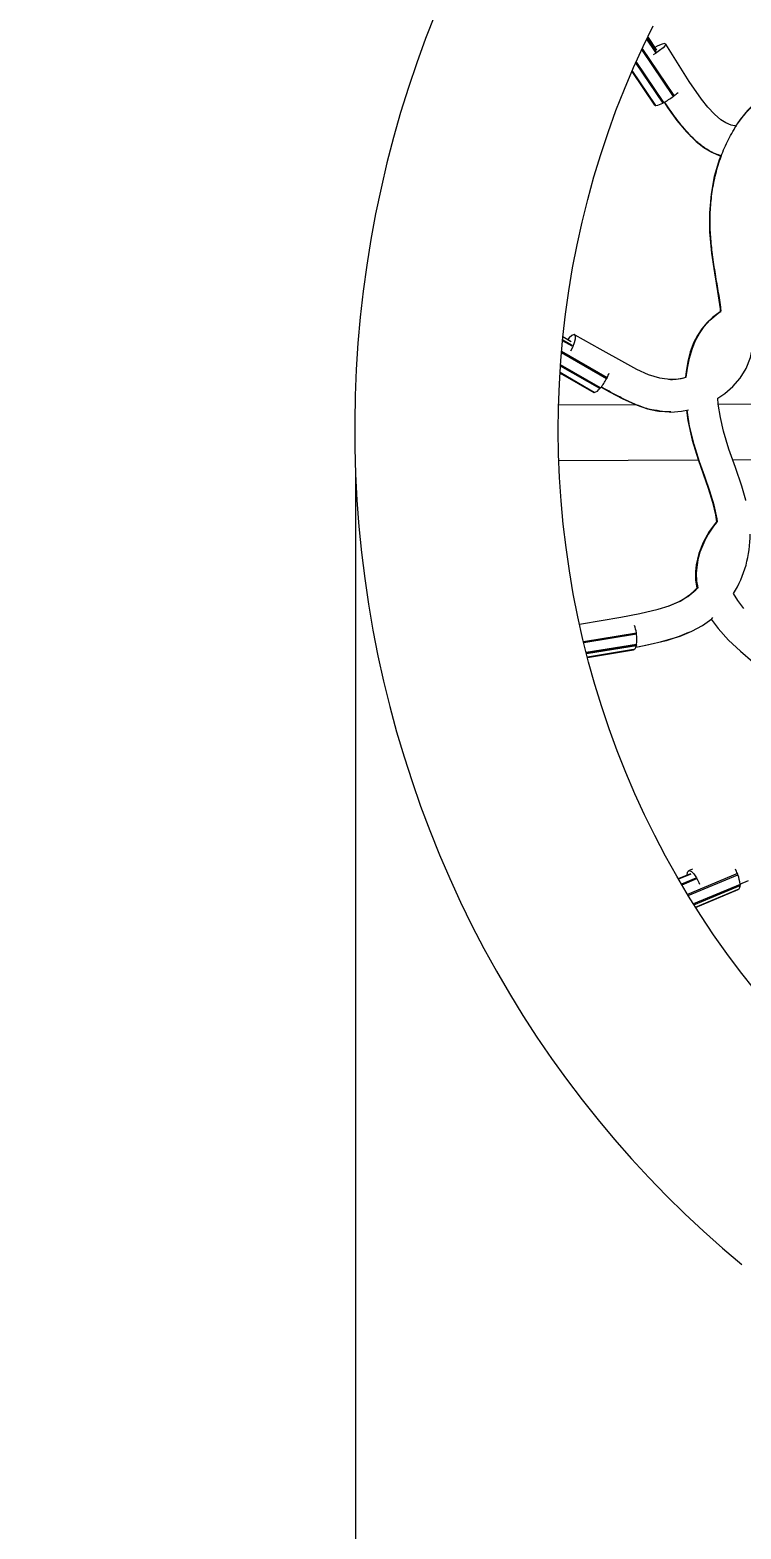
# Model space of a CAD drawing. Header units: millimetres. Extents: x -2254 to 2746, y -2930 to 2748.
# Drawn here: x -357 to -8, y -292 to 444 of the extents above; entities that cross this region are included whole.
import ezdxf

# ---------------------------------------------------------------- set-up
doc = ezdxf.new("R2010")
doc.units = ezdxf.units.MM
for name, color, linetype in [('DIKOM_ЗОНА', 80, 'Continuous'), ('DIKOM_ОБЪЕКТ', 7, 'Continuous'), ('DIKOM_РАЗМЕР_ЗОНА', 7, 'Continuous'), ('DIKOM_РАЗМЕР_ОБЪЕКТА', 7, 'Continuous')]:
    doc.layers.add(name, color=color, linetype=linetype)
doc.styles.add('style1', font='arialbd.ttf', dxfattribs={"width": 0.8})
doc.dimstyles.new('1-50', dxfattribs={"dimtxt": 300, "dimasz": 200, "dimexe": 100, "dimexo": 0, "dimgap": 100, "dimtad": 1, "dimtxsty": 'style1', "dimcen": 200, "dimclrd": 7, "dimclre": 7, "dimclrt": 7, "dimadec": 1, "dimazin": 2, "dimtfac": 1, "dimtmove": 0, "dimatfit": 2, "dimfxl": 0, "dimlwd": 25, "dimlwe": 18, "dimarcsym": 0})

# ---------------------------------------------------------------- blocks, each defined once
blk = doc.blocks.new('*D0')
at = {"layer": 'Defpoints', "color": 0, "transparency": 16777216}
for p in [(795.49, 231.6), (-196.96, 225.55), (795.49, -795.35)]:
    blk.add_point(p, dxfattribs=at)
at = {"layer": 'DIKOM_РАЗМЕР_ОБЪЕКТА', "color": 7, "lineweight": 18, "transparency": 16777216}
for p, q in [((795.49, 231.6), (795.49, -895.35)), ((-196.96, 225.55), (-196.96, -895.35))]:
    blk.add_line(p, q, dxfattribs=at)
at = {"layer": 'DIKOM_РАЗМЕР_ОБЪЕКТА', "color": 7, "lineweight": 25, "transparency": 16777216}
blk.add_line((3.04, -795.35), (595.49, -795.35), dxfattribs=at)
at = {"layer": 'DIKOM_РАЗМЕР_ОБЪЕКТА', "color": 7, "transparency": 16777216}
for points in [[(3.04, -762.02), (3.04, -828.68), (-196.96, -795.35)], [(595.49, -762.02), (595.49, -828.68), (795.49, -795.35)]]:
    blk.add_solid(points, dxfattribs=at)
at = {"layer": 'DIKOM_РАЗМЕР_ОБЪЕКТА', "color": 7, "transparency": 16777216, "insert": (299.27, -533.79), "char_height": 300, "attachment_point": 5, "style": 'style1'}
blk.add_mtext('{\\fArial|b0|i0|c204|p34;%%C1000}', dxfattribs=at)
blk = doc.blocks.new('*D1')
at = {"layer": 'Defpoints', "color": 0, "transparency": 16777216}
for p in [(-2253.64, 247.54), (2746.36, 247.54), (2746.36, -2829.65)]:
    blk.add_point(p, dxfattribs=at)
at = {"layer": 'DIKOM_РАЗМЕР_ЗОНА', "color": 7, "lineweight": 18, "transparency": 16777216}
for p, q in [((-2253.64, 247.54), (-2253.64, -2929.65)), ((2746.36, 247.54), (2746.36, -2929.65))]:
    blk.add_line(p, q, dxfattribs=at)
at = {"layer": 'DIKOM_РАЗМЕР_ЗОНА', "color": 7, "lineweight": 25, "transparency": 16777216}
blk.add_line((-2053.64, -2829.65), (2546.36, -2829.65), dxfattribs=at)
at = {"layer": 'DIKOM_РАЗМЕР_ЗОНА', "color": 7, "transparency": 16777216}
for points in [[(-2053.64, -2796.31), (-2053.64, -2862.98), (-2253.64, -2829.65)], [(2546.36, -2796.31), (2546.36, -2862.98), (2746.36, -2829.65)]]:
    blk.add_solid(points, dxfattribs=at)
at = {"layer": 'DIKOM_РАЗМЕР_ЗОНА', "color": 7, "transparency": 16777216, "insert": (256.79, -2568.08), "char_height": 300, "attachment_point": 5, "style": 'style1'}
blk.add_mtext('{\\fArial|b0|i0|c204|p34;%%C5000}', dxfattribs=at)

msp = doc.modelspace()

# ---------------------------------------------------------------- linework, layer by layer
at = {"layer": 'DIKOM_ЗОНА', "color": 3, "lineweight": 15}
msp.add_circle((246.358, 247.542), 2500, dxfattribs=at)
at = {"layer": 'DIKOM_ОБЪЕКТ', "color": 7, "linetype": 'Continuous', "lineweight": 15}
for p, q in [((-40.406, 411.313), (-56.134, 434.61)), ((-49.539, 432.535), (-53.976, 439.107)), ((-49.277, 432.787), (-53.795, 439.479)), ((-48.917, 433.693), (-53.388, 440.316)), ((-59.407, 427.396), (-46.101, 407.685)), ((-45.56, 407.97), (-59.112, 428.045)), ((-56.458, 433.897), (-40.94, 410.912)), ((-61.238, 423.234), (-50.083, 406.71)), ((-61.169, 423.398), (-49.684, 406.386)), ((-49.422, 406.461), (-61.049, 423.683)), ((-90.571, 288.305), (-95.28, 291.018)), ((-90.463, 288.691), (-95.242, 291.446)), ((-90.988, 290.486), (-95.113, 292.864)), ((-91.312, 290.709), (-95.109, 292.898)), ((-73.647, 272.395), (-95.798, 285.161)), ((-95.732, 285.911), (-73.333, 273.002)), ((-96.526, 275.121), (-79.892, 265.534)), ((-79.695, 265.664), (-96.511, 275.357)), ((-77.041, 267.514), (-96.307, 278.618)), ((-76.655, 267.944), (-96.268, 279.248)), ((-42.21, 272.029), (-45.289, 272.359)), ((-59.123, 259.55), (-97.387, 259.393)), ((75.206, 260.102), (-18.887, 259.715)), ((-42.993, 256.086), (-42.17, 256.029)), ((-97.237, 232.293), (-28.78, 232.574)), ((-11.806, 232.644), (58.447, 232.933)), ((-85.041, 143.429), (-59.035, 147.674)), ((-58.934, 146.991), (-84.871, 142.757)), ((-58.901, 141.978), (-83.656, 137.936)), ((-83.543, 137.489), (-58.959, 141.503)), ((-58.994, 141.494), (-83.542, 137.486)), ((-60.388, 139.412), (-83.093, 135.705)), ((-83.061, 135.577), (-60.477, 139.264)), ((-9.418, 29.512), (-33.938, 19.244)), ((-33.36, 30.814), (-33.554, 30.731)), ((-31.448, 31.621), (-33.079, 30.932)), ((-32.462, 29.381), (-38.462, 26.869)), ((-32.283, 29.243), (-38.361, 26.698)), ((-29.849, 27.298), (-36.952, 24.324)), ((-29.513, 26.845), (-36.67, 23.848)), ((-33.584, 18.648), (-9.175, 28.869)), ((-8.104, 24.154), (-31.017, 14.56)), ((-30.787, 14.194), (-8.06, 23.711)), ((-30.035, 13.001), (-8.578, 21.985)), ((-29.956, 12.874), (-9.106, 21.604))]:
    msp.add_line(p, q, dxfattribs=at)
at = {"layer": 'DIKOM_ОБЪЕКТ', "color": 7, "linetype": 'Continuous', "lineweight": 15, "flags": 128}
for points in [[(-157.916, 451.292), (-162.562, 439.405), (-166.928, 427.402), (-171.01, 415.288), (-174.807, 403.073), (-178.315, 390.762), (-181.533, 378.364), (-184.458, 365.886), (-187.09, 353.336), (-189.425, 340.721), (-191.464, 328.049), (-193.204, 315.327), (-194.644, 302.565), (-195.784, 289.768), (-196.623, 276.946), (-197.16, 264.105), (-197.395, 251.254), (-197.328, 238.401), (-196.959, 225.553), (-196.288, 212.718), (-195.315, 199.905), (-194.042, 187.12), (-192.468, 174.372), (-190.595, 161.668), (-188.424, 149.016), (-185.957, 136.424), (-183.194, 123.9), (-180.137, 111.451), (-176.789, 99.085), (-173.151, 86.809), (-169.226, 74.631), (-165.015, 62.559), (-160.522, 50.599), (-155.75, 38.758), (-150.7, 27.045), (-145.377, 15.467), (-139.783, 4.029), (-133.922, -7.26), (-127.798, -18.394), (-121.414, -29.365), (-114.774, -40.168), (-107.882, -50.796), (-100.743, -61.242), (-93.36, -71.5), (-85.739, -81.563), (-77.884, -91.426), (-69.8, -101.083), (-61.492, -110.527), (-52.965, -119.753), (-44.223, -128.755), (-35.273, -137.528), (-26.121, -146.066), (-16.77, -154.365), (-7.229, -162.418)], [(-0.913, -27.582), (-7.888, -18.767), (-14.634, -9.753), (-21.145, -0.547), (-27.416, 8.843), (-33.443, 18.411), (-39.222, 28.149), (-44.747, 38.051), (-50.015, 48.109), (-55.022, 58.315), (-59.764, 68.662), (-64.238, 79.142), (-68.441, 89.748), (-72.369, 100.471), (-76.019, 111.303), (-79.39, 122.237), (-82.477, 133.263), (-85.28, 144.375), (-87.795, 155.564), (-90.022, 166.82), (-91.957, 178.137), (-93.601, 189.505), (-94.952, 200.916), (-96.008, 212.362), (-96.77, 223.834), (-97.236, 235.323), (-97.406, 246.821), (-97.28, 258.32), (-96.858, 269.81), (-96.141, 281.283), (-95.128, 292.731), (-93.822, 304.145), (-92.222, 315.516), (-90.33, 326.837), (-88.148, 338.098), (-85.676, 349.292), (-82.918, 360.409), (-79.874, 371.442), (-76.548, 382.383), (-72.941, 393.223), (-69.057, 403.955), (-64.898, 414.569), (-60.467, 425.059), (-55.768, 435.417), (-50.804, 445.635)], [(-45.117, 436.857), (-44.635, 436.617), (-44.927, 435.918), (-45.961, 434.837), (-47.618, 433.497), (-49.714, 432.049), (-50.778, 431.405)], [(-9.896, 396.286), (-12.552, 396.879), (-15.076, 397.918), (-17.509, 399.437), (-20.745, 402.231), (-23.94, 405.719), (-27.06, 409.659), (-33.079, 418.27), (-38.908, 427.356), (-44.644, 436.65)], [(24.661, 418.956), (24.099, 418.919), (17.102, 417.483), (10.575, 415.075), (4.782, 411.859), (-0.187, 408.114), (-4.386, 404.07), (-8.108, 399.625), (-10.32, 396.381)], [(-49.746, 406.478), (-49.85, 406.497), (-49.991, 406.574), (-50.059, 406.726)], [(-49.422, 406.461), (-49.542, 406.404), (-49.63, 406.376), (-49.66, 406.374), (-49.68, 406.389)], [(-45.438, 408.056), (-43.695, 405.452), (-39.108, 399.147), (-34.479, 393.556), (-29.657, 388.766), (-25.867, 385.817), (-22.021, 383.537), (-18.345, 381.965), (-17.236, 381.639)], [(-17.621, 381.753), (-18.384, 379.854), (-20.752, 371.599), (-22.358, 362.891), (-23.16, 353.792), (-23.109, 344.535), (-22.149, 334.052), (-20.709, 324.293), (-19.196, 315.184), (-17.942, 306.684), (-17.817, 305.237)], [(-17.817, 305.237), (-21.519, 302.562), (-24.331, 299.917), (-26.842, 296.914), (-28.976, 293.666), (-30.738, 290.249), (-32.55, 285.545), (-33.823, 280.764), (-34.642, 275.965), (-34.852, 273.097)], [(-34.508, 273.174), (-34.002, 277.587), (-33.012, 282.524), (-31.502, 287.456), (-29.967, 291.104), (-28.039, 294.645), (-25.694, 297.998), (-22.931, 301.064), (-18.816, 304.484), (-17.413, 305.34)], [(-18.964, 262.861), (-15.613, 265.051), (-11.602, 268.506), (-8.078, 272.583), (-5.136, 277.45), (-3.046, 282.816), (-1.81, 288.374), (-1.243, 295.018), (-1.256, 295.573)], [(-89.631, 294.048), (-90.674, 293.647), (-92.003, 292.496), (-92.782, 291.556)], [(-91.229, 286.003), (-90.271, 287.823), (-89.357, 290.095), (-88.877, 292.017), (-88.887, 293.373), (-89.383, 294.01), (-89.631, 294.048)], [(-45.289, 272.359), (-47.502, 272.596), (-53.006, 274.345), (-58.811, 276.983), (-64.77, 280.109), (-76.872, 286.904), (-89.109, 293.827)], [(-79.695, 265.664), (-79.783, 265.578), (-79.856, 265.536), (-79.889, 265.54)], [(-76.371, 268.284), (-72.303, 266.001), (-65.722, 262.574), (-58.666, 259.406), (-53.513, 257.639), (-48.957, 256.651)], [(-5.329, 212.658), (-5.346, 212.741), (-7.293, 219.566), (-10.425, 228.835), (-13.571, 237.858), (-16.279, 246.697), (-17.799, 253.273), (-18.788, 259.906), (-18.966, 262.89)], [(-48.957, 256.651), (-47.939, 256.43), (-45.092, 256.232)], [(-42.17, 256.029), (-36.945, 256.422), (-33.481, 257.121)], [(-34.424, 256.918), (-33.811, 251.9), (-31.631, 242.189), (-28.698, 232.665), (-26.256, 225.636), (-23.821, 218.656), (-21.671, 211.847), (-20.125, 205.62), (-19.604, 202.155)], [(-19.21, 202.264), (-19.343, 203.606), (-20.845, 210.313), (-22.949, 217.214), (-25.4, 224.311), (-27.961, 231.638), (-30.658, 240.137), (-32.873, 249.083), (-34.091, 256.99)], [(-19.604, 202.155), (-23.236, 197.37), (-26.273, 191.977), (-28.411, 186.514), (-29.653, 181.103), (-29.996, 177.587), (-29.93, 173.654), (-29.308, 169.575)], [(-86.967, 151.883), (-85.916, 152.063), (-76.28, 153.677), (-66.723, 155.315), (-57.332, 157.097), (-48.296, 159.243), (-42.986, 160.922), (-38.089, 162.987), (-33.718, 165.548), (-29.854, 168.717), (-28.907, 169.779)], [(-6.219, 159.557), (-9.226, 163.468), (-11.341, 166.913)], [(-59.276, 140.583), (-57.483, 140.908), (-47.181, 143.155), (-37.528, 146.044), (-31.876, 148.39), (-26.64, 151.256), (-21.991, 154.594), (-21.445, 155.094)], [(-33.434, 147.743), (-38.061, 145.787), (-44.42, 143.773), (-54.403, 141.397), (-59.337, 140.46)], [(-22.292, 154.378), (-18.809, 149.726), (-13.723, 144.131), (-7.924, 138.606), (-1.843, 133.38), (4.24, 128.55), (10.234, 124.037), (16.056, 119.743), (22.567, 114.882), (28.604, 110.089), (33.973, 105.222), (37.865, 100.854)], [(-60.388, 139.412), (-60.153, 139.477), (-59.929, 139.609), (-59.732, 139.792), (-59.548, 140.034), (-59.241, 140.654), (-58.994, 141.494)], [(-60.388, 139.412), (-60.417, 139.315), (-60.462, 139.268), (-60.478, 139.27)], [(-34.01, 28.733), (-34.017, 28.782), (-33.857, 30.218), (-33.29, 30.897), (-33.038, 30.939)], [(-33.038, 30.939), (-32.039, 30.523), (-30.836, 29.316), (-29.566, 27.454), (-28.371, 25.146), (-28.019, 24.334)], [(-8.167, 24.294), (-4.05, 26.081)], [(-8.104, 24.154), (-8.058, 24.014), (-8.032, 23.888), (-8.029, 23.786), (-8.051, 23.72), (-8.061, 23.715)], [(-9.061, 21.74), (-9.07, 21.649), (-9.105, 21.605), (-9.106, 21.605)]]:
    msp.add_lwpolyline(points, dxfattribs=at)
at = {"layer": 'DIKOM_ОБЪЕКТ', "color": 7, "linetype": 'Continuous', "lineweight": 15}
for centre, radius, start, end in [((-42.672, 423.774), 13.354, 100.549392, 123.073598), ((-58.987, 435.67), 30.636, 307.337461, 311.896835), ((-51.362, 416.668), 10.41, 280.742049, 300.360389), ((-46.441, 408.95), 1.318, 284.931697, 311.944064), ((-64.779, 443.225), 40.155, 298.596457, 306.418156), ((-41.847, 412.693), 1.999, 296.987414, 316.134606), ((-95.748, 284.064), 24.992, 319.814958, 332.166125), ((-74.691, 273.326), 1.399, 318.263324, 346.122943), ((-94.147, 283.468), 23.297, 333.304258, 339.164287), ((-42.487, 300.365), 28.337, 270.559875, 285.627989), ((-80.997, 270.2), 4.782, 285.804039, 325.820855), ((-77.532, 268.318), 0.954, 300.99988, 336.895911), ((-57.867, 195.615), 54.684, 328.300942, 0.536361), ((-53.425, 192.661), 33.409, 287.482994, 316.208171), ((-81.334, 144.12), 22.581, 9.056317, 18.489268), ((-60.18, 147.156), 1.257, 352.241925, 24.379871), ((-59.502, 141.804), 0.625, 329.898511, 16.151648), ((-76.707, 144.333), 17.97, 352.248493, 8.506681), ((-33.242, 20.164), 25.592, 21.423799, 26.724402), ((-10.438, 28.755), 1.27, 6.439583, 36.57713), ((-25.112, 22.729), 17.079, 5.208269, 21.072243), ((-10.788, 23.501), 2.698, 324.554527, 4.209452)]:
    msp.add_arc(centre, radius, start, end, dxfattribs=at)
for points, knots in [([(-17.426, 305.504), (-17.448, 305.804), (-17.701, 309.147), (-18.882, 315.569), (-20.42, 324.917), (-21.829, 334.126), (-22.728, 343.187), (-22.94, 351.998), (-22.334, 360.884), (-20.917, 369.709), (-18.643, 378.393), (-15.445, 386.842), (-11.656, 394.102), (-7.528, 400.159), (-3.317, 405.09), (1.499, 409.505), (6.895, 413.248), (12.773, 416.158), (18.944, 418.093), (25.129, 419.193), (29.23, 419.331), (31.232, 419.398)], [0, 0, 0, 0, 0.006211, 0.069255, 0.1347405, 0.202279, 0.2617935, 0.3227631, 0.3840321, 0.4454993, 0.507327, 0.569748, 0.6330091, 0.6779712, 0.723557, 0.7697782, 0.8165976, 0.8638234, 0.9106884, 0.9564236, 1, 1, 1, 1]), ([(-17.188, 381.764), (-18.178, 382.057), (-20.952, 382.878), (-25.047, 385.278), (-29.314, 388.558), (-32.99, 392.172), (-36.24, 395.888), (-39.202, 399.647), (-41.954, 403.436), (-43.953, 406.263), (-44.989, 407.864), (-45.189, 408.174)], [0, 0, 0, 0, 0.0803234, 0.2252122, 0.3631413, 0.4934232, 0.6178149, 0.7383008, 0.8561159, 0.9721695, 1, 1, 1, 1]), ([(-43.221, 272.137), (-42.005, 272.121), (-39.094, 272.081), (-36.143, 272.557), (-34.527, 273.167), (-34.508, 273.174)], [0, 0, 0, 0, 0.414926, 0.9929525, 1, 1, 1, 1]), ([(-48.889, 256.712), (-49.485, 256.777), (-52.328, 257.09), (-57.091, 258.777), (-63.033, 261.274), (-69.397, 264.489), (-73.753, 266.919), (-76.317, 268.349)], [0, 0, 0, 0, 0.0604207, 0.2883065, 0.5024486, 0.7072098, 1, 1, 1, 1]), ([(-42.123, 256.133), (-42.635, 256.095), (-44.901, 255.928), (-47.149, 256.37), (-48.889, 256.712)], [0, 0, 0, 0, 0.2255094, 1, 1, 1, 1]), ([(-19.21, 202.264), (-19.346, 202.124), (-20.563, 200.869), (-22.467, 198.088), (-24.985, 194.029), (-27.046, 189.573), (-28.628, 184.774), (-29.552, 179.642), (-29.758, 174.509), (-29.166, 171.2), (-28.888, 169.653)], [0, 0, 0, 0, 0.0169121, 0.1516394, 0.2880569, 0.4269778, 0.569406, 0.7161807, 0.8673081, 1, 1, 1, 1])]:
    msp.add_open_spline(points, degree=3, knots=knots, dxfattribs=at)
msp.add_open_spline([(-10.314, 396.38), (-9.939, 396.348)], degree=1, dxfattribs=at)

# ---------------------------------------------------------------- dimensions: what is measured, and where the dimension line sits
at = {"layer": 'DIKOM_РАЗМЕР_ЗОНА'}
dim = msp.add_linear_dim(base=(2746.358, -2829.645), p1=(-2253.642, 247.542), p2=(2746.358, 247.542), text='{\\fArial|b0|i0|c204|p34;%%C5000}', dimstyle='1-50', dxfattribs=at)
dim.commit()
dim.dimension.update_dxf_attribs({"geometry": '*D1', "text_midpoint": (256.79, -2829.645), "dimtype": 160})
at = {"layer": 'DIKOM_РАЗМЕР_ОБЪЕКТА'}
dim = msp.add_linear_dim(base=(795.491, -795.35), p1=(-196.959, 225.553), p2=(795.491, 231.6), text='{\\fArial|b0|i0|c204|p34;%%C1000}', dimstyle='1-50', dxfattribs=at)
dim.commit()
dim.dimension.update_dxf_attribs({"geometry": '*D0', "text_midpoint": (299.266, -795.35), "dimtype": 160})

doc.saveas('drawing.dxf')
